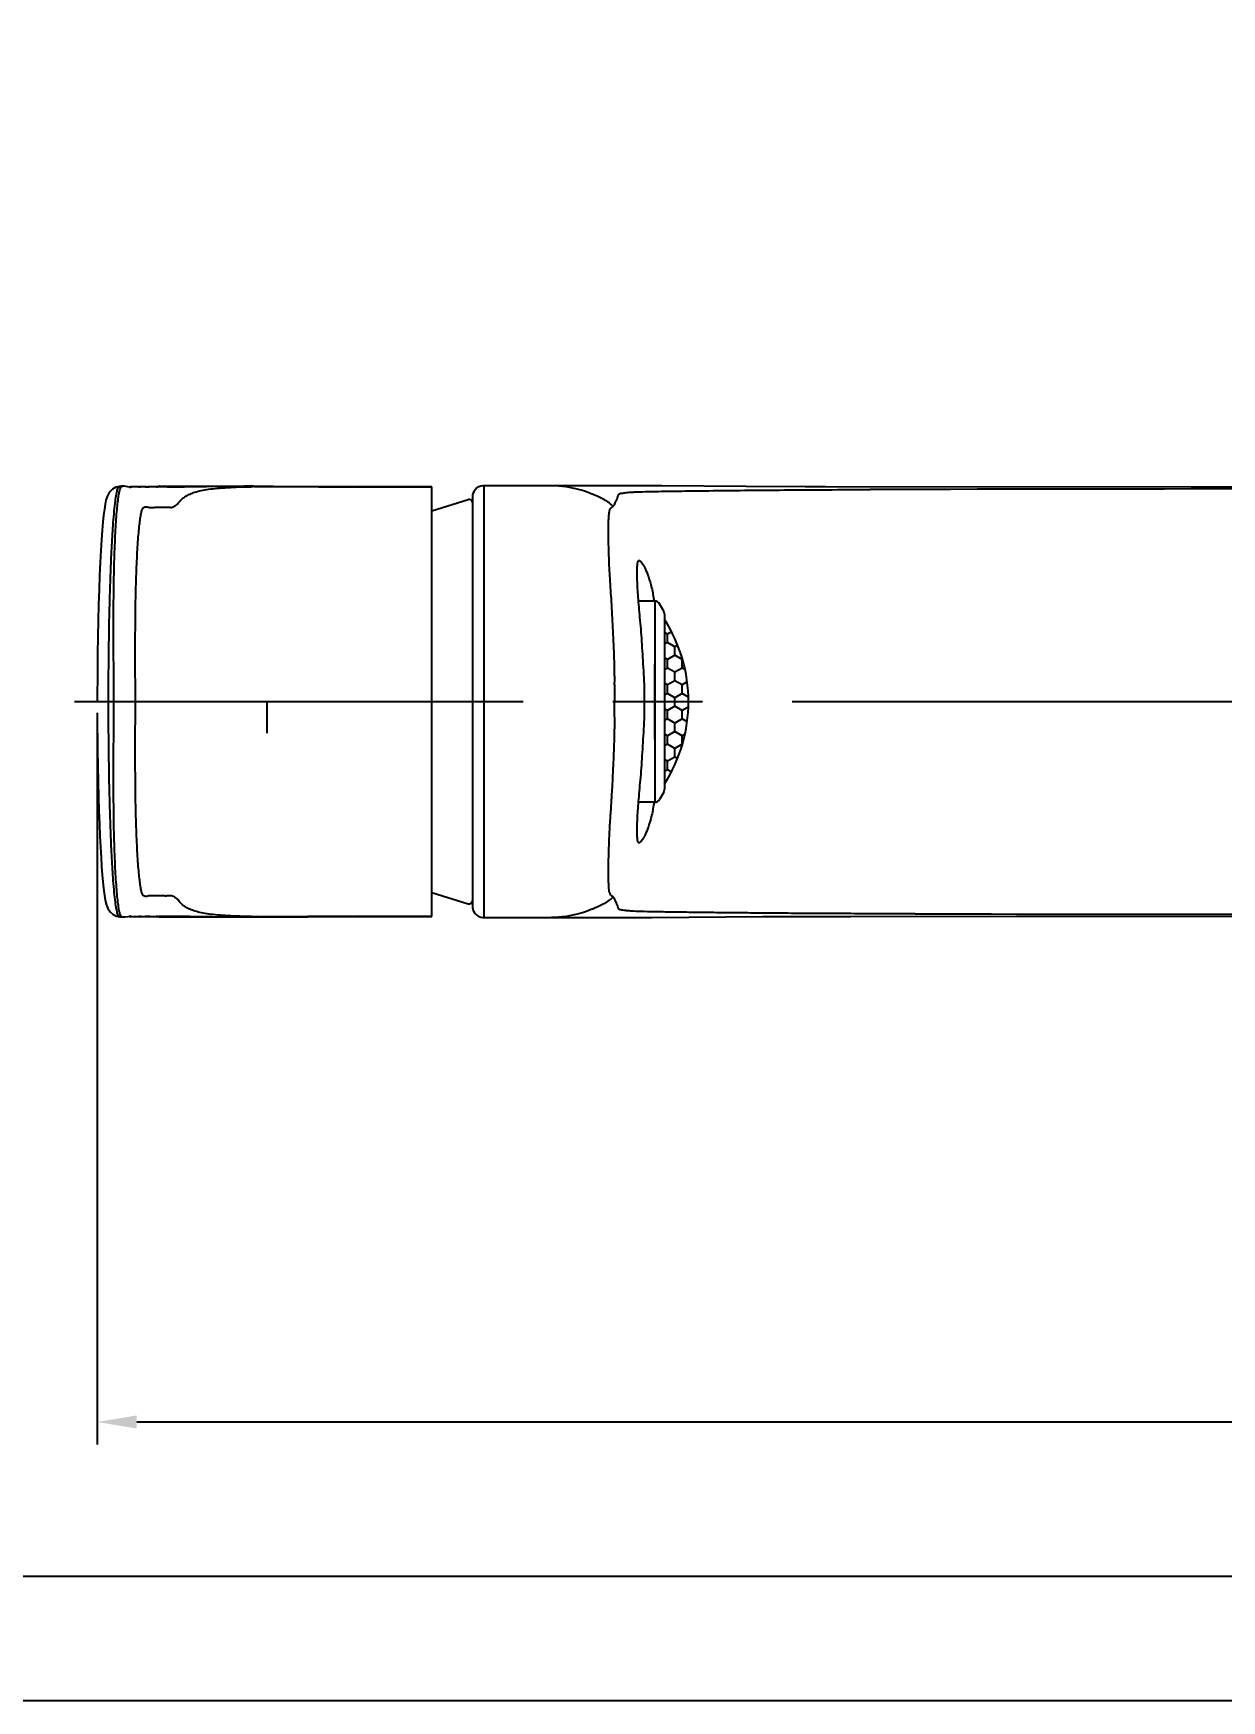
# Model space of a CAD drawing. Header units: millimetres. Extents: x 15117 to 15711, y 3069 to 3489.
# Drawn here: x 15272.9 to 15378.1, y 3069 to 3216.5 of the extents above; entities that cross this region are included whole.
import ezdxf

# ---------------------------------------------------------------- set-up
doc = ezdxf.new("R2010")
doc.units = ezdxf.units.MM
doc.header["$LTSCALE"] = 0.25
doc.linetypes.add('CENTER', pattern=[50.8, 31.75, -6.35, 6.35, -6.35])
doc.layers.get('0').update_dxf_attribs({"color": 2})
for name, color, linetype in [('02___PRT_ALL_AXES', 7, 'Continuous'), ('CL', 1, 'CENTER'), ('D', 2, 'Continuous'), ('DWG', 7, 'Continuous'), ('TXT', 4, 'Continuous')]:
    doc.layers.add(name, color=color, linetype=linetype)
doc.styles.add('GHS', font='romans.shx', dxfattribs={"height": 3.5, "bigfont": 'ghs.shx'})
doc.dimstyles.new('LEE', dxfattribs={"dimtxt": 3.5, "dimasz": 3.5, "dimexe": 2, "dimexo": 1, "dimgap": 1, "dimtad": 1, "dimdec": 4, "dimdsep": 46, "dimtxsty": 'GHS', "dimcen": 0, "dimclrd": 2, "dimclre": 2, "dimclrt": 2, "dimadec": 0, "dimazin": 0, "dimtfac": 1, "dimtdec": 4, "dimtmove": 0, "dimatfit": 3, "dimfxl": 0, "dimlwd": -1, "dimlwe": -1, "dimarcsym": 0})

# ---------------------------------------------------------------- blocks, each defined once
blk = doc.blocks.new('*D4')
at = {"layer": 'Defpoints', "color": 0}
for p in [(15278.56, 3157.37), (15556.77, 3132.37), (15556.77, 3093.63)]:
    blk.add_point(p, dxfattribs=at)
at = {"layer": 'DWG', "color": 2}
for p, q in [((15278.56, 3156.37), (15278.56, 3091.63)), ((15556.77, 3131.37), (15556.77, 3091.63)), ((15282.06, 3093.63), (15553.27, 3093.63))]:
    blk.add_line(p, q, dxfattribs=at)
for points in [[(15282.06, 3094.21), (15282.06, 3093.05), (15278.56, 3093.63)], [(15553.27, 3094.21), (15553.27, 3093.05), (15556.77, 3093.63)]]:
    blk.add_solid(points, dxfattribs=at)
at = {"layer": 'DWG', "color": 2, "insert": (15417.66, 3097.3), "char_height": 3.5, "attachment_point": 5, "style": 'GHS'}
blk.add_mtext('(278.2)', dxfattribs=at)

msp = doc.modelspace()

# ---------------------------------------------------------------- hatches: boundary and pattern name
at = {"layer": 'D', "ltscale": 0.6}
h = msp.add_hatch(dxfattribs=at)
h.set_pattern_fill('HONEY', color=256, scale=6, angle=90)
h.set_pattern_definition([(90, (15880.4644, -12116.03194), (-0.649519053, 1.125), [0.75, -1.5]), (210, (15880.4644, -12116.03194), (-0.649519053, -1.125), [0.75, -1.5]), (150, (15880.4644, -12116.03194), (-1.299038106, 3e-16), [-1.5, 0.75])])
h.paths.add_polyline_path([(15328.76938, 3164.63826), (15328.76938, 3157.36838), (15330.88938, 3157.36838, 0.142832607)])
h.paths.add_polyline_path([(15328.76938, 3157.36838), (15328.76938, 3150.09851, 0.142832607), (15330.88938, 3157.36838)])

# ---------------------------------------------------------------- linework, layer by layer
at = {"color": 7, "linetype": 'Continuous'}
for p, q in [((15280.87055, 3176.42059), (15280.68186, 3176.42059)), ((15280.68186, 3176.42059), (15280.69003, 3176.42051)), ((15281.3875, 3176.36511), (15281.4759, 3176.36963)), ((15281.49842, 3176.36024), (15281.43036, 3176.35651)), ((15281.4759, 3176.36963), (15281.5757, 3176.37193)), ((15281.59638, 3176.36611), (15281.49842, 3176.36024)), ((15281.66466, 3176.37208), (15281.51975, 3176.37101)), ((15281.5757, 3176.37193), (15281.62377, 3176.37212)), ((15281.81909, 3176.37208), (15281.62378, 3176.37208)), ((15281.90091, 3176.37148), (15281.81689, 3176.37186)), ((15281.89314, 3176.3717), (15281.81909, 3176.37209)), ((15281.90714, 3176.37154), (15281.89314, 3176.3717)), ((15282.20348, 3176.36783), (15281.90091, 3176.37148)), ((15281.92687, 3176.37128), (15281.90714, 3176.37154)), ((15281.94363, 3176.37103), (15281.92687, 3176.37128)), ((15282.04176, 3176.36943), (15281.94363, 3176.37103)), ((15282.23423, 3176.36764), (15282.15409, 3176.3681)), ((15282.20075, 3176.36786), (15282.29383, 3176.3682)), ((15282.85263, 3176.36773), (15282.20348, 3176.36783)), ((15282.29383, 3176.3682), (15282.29986, 3176.36822)), ((15282.29986, 3176.36822), (15282.38918, 3176.36833)), ((15282.36532, 3176.36772), (15282.29989, 3176.36757)), ((15282.4465, 3176.36803), (15282.36532, 3176.36772)), ((15282.51249, 3176.36836), (15282.44646, 3176.36804)), ((15282.46293, 3176.3681), (15282.4465, 3176.36803)), ((15282.56335, 3176.36834), (15282.46293, 3176.3681)), ((15282.58881, 3176.36836), (15282.56335, 3176.36834)), ((15282.64543, 3176.36831), (15282.58881, 3176.36836)), ((15282.85357, 3176.36762), (15282.64543, 3176.36831)), ((15282.78572, 3176.36783), (15282.81209, 3176.368)), ((15282.90534, 3176.36756), (15282.85357, 3176.36762)), ((15283.01671, 3176.37075), (15283.11796, 3176.37197)), ((15283.34481, 3176.37184), (15283.03813, 3176.36822)), ((15283.11796, 3176.37197), (15283.15462, 3176.3721)), ((15283.45477, 3176.37208), (15283.15462, 3176.37208)), ((15283.66659, 3176.37101), (15283.45487, 3176.37208)), ((15284.26176, 3176.36093), (15283.66659, 3176.37101)), ((15294.15381, 3176.41606), (15284.09652, 3176.4206)), ((15301.23769, 3176.37187), (15294.15381, 3176.41606)), ((15300.97068, 3176.37283), (15301.16929, 3176.3721)), ((15308.16938, 3176.36886), (15301.16929, 3176.3721)), ((15308.16938, 3138.36842), (15308.16938, 3176.36834)), ((15312.76938, 3176.47521), (15312.76938, 3138.26153)), ((15328.53976, 3176.47048), (15312.76938, 3176.47477)), ((15335.99222, 3176.4014), (15328.53976, 3176.47048)), ((15341.23273, 3176.37161), (15335.99222, 3176.4014)), ((15343.01214, 3176.3677), (15341.23273, 3176.37161)), ((15417.61627, 3176.33625), (15343.01214, 3176.3677)), ((15308.16938, 3174.24338), (15311.3799, 3175.24667)), ((15311.76938, 3175.4748), (15311.76938, 3139.13799)), ((15311.76938, 3174.96033), (15311.76938, 3169.16838)), ((15322.45317, 3175.68989), (15322.3523, 3175.73217)), ((15293.55917, 3157.36841), (15293.57055, 3154.57844)), ((15308.16938, 3140.49338), (15311.3799, 3139.4901)), ((15280.53133, 3138.32449), (15280.69005, 3138.31613)), ((15280.69003, 3138.31625), (15280.68188, 3138.31617)), ((15280.68188, 3138.31617), (15280.87057, 3138.31617)), ((15281.50672, 3138.36592), (15281.65995, 3138.36477)), ((15281.62377, 3138.36469), (15281.82612, 3138.36469)), ((15281.77934, 3138.36479), (15281.81905, 3138.36463)), ((15281.82611, 3138.36464), (15281.92424, 3138.36549)), ((15281.82612, 3138.36464), (15281.94335, 3138.36557)), ((15281.94335, 3138.36557), (15282.128, 3138.36838)), ((15282.128, 3138.36838), (15282.21182, 3138.36907)), ((15282.14734, 3138.36869), (15282.22142, 3138.36912)), ((15282.21182, 3138.36907), (15282.27341, 3138.3692)), ((15282.22142, 3138.36912), (15282.27342, 3138.3692)), ((15282.38921, 3138.36838), (15282.58917, 3138.36838)), ((15282.44089, 3138.36875), (15282.51314, 3138.36856)), ((15282.51314, 3138.36856), (15282.58209, 3138.36847)), ((15282.58209, 3138.36847), (15282.58911, 3138.36846)), ((15282.58911, 3138.36846), (15282.84806, 3138.36914)), ((15282.84806, 3138.36914), (15282.90282, 3138.36918)), ((15282.90282, 3138.36918), (15283.26803, 3138.36546)), ((15283.15463, 3138.36469), (15283.56018, 3138.36498)), ((15283.20253, 3138.36483), (15283.15463, 3138.36464)), ((15283.56018, 3138.36498), (15283.81976, 3138.36764)), ((15283.81976, 3138.36764), (15284.09981, 3138.37308)), ((15284.09653, 3138.31618), (15293.06268, 3138.31692)), ((15285.022, 3138.38205), (15285.25392, 3138.38236)), ((15285.10117, 3138.38223), (15285.23241, 3138.38236)), ((15293.06268, 3138.31692), (15300.18155, 3138.36046)), ((15301.17355, 3138.36467), (15301.12833, 3138.36451)), ((15301.36028, 3138.36529), (15301.23118, 3138.36487)), ((15301.68972, 3138.36625), (15301.36028, 3138.36529)), ((15312.76938, 3138.2615), (15318.76938, 3138.2615)), ((15316.1005, 3138.2615), (15327.64753, 3138.26345)), ((15322.45317, 3139.04687), (15322.3523, 3139.0046)), ((15327.64753, 3138.26345), (15337.43447, 3138.3469)), ((15337.43447, 3138.3469), (15345.22104, 3138.36963)), ((15345.22104, 3138.36963), (15394.88558, 3138.38459))]:
    msp.add_line(p, q, dxfattribs=at)
at = {"linetype": 'Continuous'}
msp.add_lwpolyline([(15117.46723, 3068.97362), (15711.46723, 3068.97362), (15711.46723, 3488.97362), (15117.46723, 3488.97362)], close=True, dxfattribs=at)
at = {"color": 7, "linetype": 'Continuous'}
for points in [[(15280.63744, 3176.41712), (15280.49943, 3176.4083), (15280.19914, 3176.33083), (15279.89771, 3176.16469), (15279.61857, 3175.88322), (15279.43182, 3175.53336), (15279.33125, 3175.20175), (15279.25525, 3174.83318), (15279.18609, 3174.39625), (15279.1202, 3173.88141), (15279.05464, 3173.25866), (15278.99064, 3172.52844), (15278.92858, 3171.68751), (15278.86921, 3170.73762), (15278.81324, 3169.68181), (15278.76144, 3168.52647), (15278.71449, 3167.28029), (15278.67301, 3165.95412), (15278.6375, 3164.56065), (15278.60837, 3163.11411), (15278.58592, 3161.62988), (15278.57028, 3160.12414), (15278.55917, 3157.36841)], [(15281.27177, 3176.38774), (15280.94811, 3176.41931), (15280.86795, 3176.42057)], [(15281.40102, 3176.35205), (15281.48273, 3176.34257), (15281.54502, 3176.33134), (15281.4676, 3176.3494), (15281.27177, 3176.38774)], [(15284.09549, 3176.4206), (15284.01672, 3176.41835), (15283.76469, 3176.38378), (15283.70732, 3176.37041)], [(15285.3036, 3176.35442), (15284.74084, 3176.35598), (15284.26176, 3176.36093)], [(15312.76938, 3176.47481), (15312.68002, 3176.47081), (15312.4979, 3176.43725), (15312.32559, 3176.37094), (15312.16815, 3176.27388), (15312.03141, 3176.14963), (15311.91997, 3176.00253), (15311.83735, 3175.83718), (15311.78621, 3175.65746), (15311.76938, 3175.4748)], [(15322.3523, 3175.73217), (15322.276, 3175.76356), (15322.17917, 3175.80246), (15322.06179, 3175.84812), (15321.92415, 3175.89949), (15321.76549, 3175.95581), (15321.58554, 3176.01596), (15321.3832, 3176.07892), (15321.15673, 3176.14367), (15320.90831, 3176.20788), (15320.63857, 3176.2697), (15320.35199, 3176.32653), (15320.05372, 3176.37606), (15319.74425, 3176.41709), (15319.42442, 3176.44824), (15319.1001, 3176.4678), (15318.76938, 3176.47467)], [(15278.57055, 3154.57844), (15278.5861, 3153.09263), (15278.60783, 3151.65388), (15278.63533, 3150.27215), (15278.66815, 3148.95622), (15278.7058, 3147.71371), (15278.74777, 3146.5509), (15278.79351, 3145.47237), (15278.84247, 3144.48166), (15278.89412, 3143.58133), (15278.94793, 3142.77185), (15279.0034, 3142.05227), (15279.06016, 3141.42108), (15279.11774, 3140.87668), (15279.17646, 3140.40942), (15279.23557, 3140.01786), (15279.30007, 3139.67189), (15279.37981, 3139.35552), (15279.49374, 3139.06167), (15279.69517, 3138.75759), (15279.97402, 3138.51984), (15280.25662, 3138.38548), (15280.53133, 3138.32449)], [(15280.86884, 3138.31618), (15281.00195, 3138.31978), (15281.29493, 3138.35284)], [(15281.29493, 3138.35284), (15281.47315, 3138.38862), (15281.53907, 3138.40404)], [(15283.70621, 3138.36648), (15283.75001, 3138.35621), (15284.00593, 3138.31898), (15284.09396, 3138.31613)], [(15284.09981, 3138.37308), (15284.48796, 3138.37868), (15285.022, 3138.38205)], [(15300.18155, 3138.36046), (15303.12028, 3138.36759), (15308.16938, 3138.36826)], [(15311.76938, 3139.13799), (15311.83735, 3138.89916), (15311.91997, 3138.7338), (15312.03141, 3138.5867), (15312.16815, 3138.46246), (15312.32559, 3138.3654), (15312.4979, 3138.29909), (15312.68002, 3138.26553), (15312.76938, 3138.26153)], [(15322.3523, 3139.0046), (15322.276, 3138.97321), (15322.17917, 3138.93431), (15322.06179, 3138.88865), (15321.92415, 3138.83727), (15321.76549, 3138.78096), (15321.58554, 3138.72081), (15321.3832, 3138.65784), (15321.15673, 3138.5931), (15320.90831, 3138.52889), (15320.63857, 3138.46706), (15320.35199, 3138.41024), (15320.05372, 3138.3607), (15319.74425, 3138.31968), (15319.42442, 3138.28853), (15319.1001, 3138.26897), (15318.76938, 3138.26209)]]:
    msp.add_lwpolyline(points, dxfattribs=at)
for centre, radius, start, end in [((15281.82298, 3172.07467), 4.29742, 90.0812295, 93.0225573), ((15282.28181, 3191.46793), 15.10037, 269.8194571, 269.9693735), ((15282.90841, 3190.43343), 14.06587, 269.9874604, 270.2542493), ((15282.92042, 3187.13132), 10.76375, 270.2683419, 270.6265948), ((15283.44739, 3154.52523), 21.84685, 90.0018796, 90.2690398), ((15293.78298, 3085.07442), 91.32618, 90.8410681, 91.0079634), ((15311.46938, 3174.96033), 0.3, 0, 107.3540246), ((15319.46027, 3168.00254), 8.25333, 68.3171804, 69.0040137), ((15390.87559, -12966.41351), 16142.60468, 89.886797624, 90.155837548), ((15461.06759, 3157.48784), 136.7174, 179.423315, 180.0500867), ((15311.46938, 3139.77644), 0.3, 252.6459754, 360), ((15280.69483, 3138.70796), 0.39094, 269.2970805, 273.4993871), ((15281.61976, 3142.26864), 3.90397, 266.6084812, 270.0589642), ((15281.25243, 3134.4919), 3.89256, 86.400024, 87.3643518), ((15281.81293, 3142.33137), 3.96672, 268.4615908, 269.5148713), ((15282.42335, 3189.73996), 51.37153, 269.7445936, 269.9619238), ((15282.23016, 3091.16204), 47.20719, 89.7442303, 89.9471812), ((15283.45192, 3159.48372), 21.11906, 269.5011018, 269.7269349), ((15283.44333, 3157.88913), 19.52445, 269.7298665, 270.006196), ((15283.44135, 3160.48322), 22.11854, 270.0123823, 270.8299639), ((15283.44437, 3160.73625), 22.3715, 270.8128236, 271.1106082), ((15293.88646, 3236.32992), 97.99453, 269.0284787, 269.2795334), ((15304.4771, 2292.22742), 846.14482, 90.22684577, 90.41682572), ((15304.39841, 2245.71581), 892.65469, 90.20989328, 90.38998974), ((15319.46027, 3146.73423), 8.25333, 290.9959863, 291.6828196), ((15391.70162, 19313.59686), 16175.05001, 269.85568294, 270.110049302)]:
    msp.add_arc(centre, radius, start, end, dxfattribs=at)
for points, knots in [([(15279.55917, 3157.36839), (15279.55938, 3158.74473), (15279.57356, 3161.43154), (15279.62784, 3164.72886), (15279.69376, 3167.22077), (15279.75161, 3168.92727), (15279.81807, 3170.49529), (15279.89228, 3171.90603), (15279.9733, 3173.14234), (15280.06004, 3174.19062), (15280.15133, 3175.03794), (15280.23374, 3175.61262), (15280.30592, 3175.9609), (15280.35476, 3176.1386), (15280.40406, 3176.26379), (15280.45805, 3176.34356), (15280.51672, 3176.3846), (15280.59042, 3176.40825), (15280.6455, 3176.41786), (15280.68189, 3176.41912)], [0, 0, 0, 0, 0.21423045, 0.418205415, 0.513291059, 0.602234477, 0.683976215, 0.757572782, 0.822117484, 0.87681809, 0.921281343, 0.954765211, 0.967122675, 0.976623324, 0.983417536, 0.98800756, 0.991376452, 0.994332293, 1, 1, 1, 1]), ([(15280.62555, 3176.30612), (15280.62181, 3176.30119), (15280.60567, 3176.27858), (15280.59213, 3176.25417), (15280.58273, 3176.23473)], [0, 0, 0, 0, 0.222548591, 1, 1, 1, 1]), ([(15280.86795, 3176.42075), (15280.82644, 3176.42041), (15280.76155, 3176.40718), (15280.67907, 3176.36469), (15280.64232, 3176.32825), (15280.62555, 3176.30612)], [0, 0, 0, 0, 0.450499681, 0.69864049, 1, 1, 1, 1]), ([(15281.94449, 3157.36837), (15281.94507, 3157.63655), (15281.94019, 3158.16704), (15281.93104, 3159.21289), (15281.92369, 3160.49498), (15281.92257, 3162.00481), (15281.92789, 3163.47165), (15281.94018, 3164.88348), (15281.95949, 3166.6263), (15281.999, 3168.26439), (15282.06157, 3169.78747), (15282.1143, 3170.78948), (15282.17345, 3171.68542), (15282.23816, 3172.4676), (15282.3077, 3173.13027), (15282.38103, 3173.66944), (15282.44693, 3174.03846), (15282.50482, 3174.26516), (15282.55228, 3174.40154), (15282.61639, 3174.51317), (15282.71145, 3174.5785), (15282.79654, 3174.60652), (15282.90721, 3174.6118), (15283.04047, 3174.58169), (15283.19893, 3174.5454), (15283.36153, 3174.54237), (15283.52207, 3174.55375), (15283.68306, 3174.56432), (15283.898, 3174.56625), (15284.16604, 3174.56279), (15284.43369, 3174.56582), (15284.64702, 3174.56638), (15284.77995, 3174.56436), (15284.88641, 3174.56417), (15284.9657, 3174.56626), (15285.043, 3174.56258), (15285.16391, 3174.54873), (15285.30662, 3174.60866), (15285.46362, 3174.70101), (15285.58164, 3174.79138), (15285.67939, 3174.87936), (15285.75756, 3174.95414), (15285.8329, 3175.04004), (15285.9041, 3175.14003), (15285.99401, 3175.24141), (15286.15025, 3175.38333), (15286.39997, 3175.5577), (15286.76983, 3175.74844), (15287.22993, 3175.91905), (15287.78823, 3176.06033), (15288.45174, 3176.17273), (15289.22606, 3176.25836), (15290.47934, 3176.34629), (15291.47621, 3176.37412), (15292.17643, 3176.38646)], [0, 0, 0, 0, 0.029516393, 0.058386018, 0.115110388, 0.170622327, 0.224556191, 0.276549937, 0.326012167, 0.416381999, 0.456872957, 0.493779033, 0.526812416, 0.555690052, 0.580154557, 0.600137735, 0.615563852, 0.621394893, 0.625843089, 0.631492841, 0.635153045, 0.638274582, 0.641242688, 0.647225303, 0.653215801, 0.659108541, 0.665020954, 0.670942284, 0.676856566, 0.688671433, 0.700445504, 0.706313739, 0.712150171, 0.715076094, 0.71803241, 0.720871786, 0.723602475, 0.731314729, 0.737092985, 0.743809114, 0.747580627, 0.751574688, 0.755706746, 0.760132713, 0.765073809, 0.77058549, 0.783331105, 0.798458352, 0.816274349, 0.837215266, 0.861748686, 0.890285327, 0.922922329, 1, 1, 1, 1]), ([(15283.80573, 3176.36941), (15283.85454, 3176.37778), (15283.94924, 3176.40226), (15284.04693, 3176.42104), (15284.0955, 3176.41958)], [0, 0, 0, 0, 0.504747353, 1, 1, 1, 1]), ([(15292.3837, 3176.4206), (15291.64491, 3176.4206), (15290.26105, 3176.41533), (15288.33362, 3176.3892), (15286.71246, 3176.36139), (15285.73611, 3176.35466), (15285.30352, 3176.35442)], [0, 0, 0, 0, 0.313020168, 0.586328028, 0.816712985, 1, 1, 1, 1]), ([(15292.44242, 3176.39075), (15293.77665, 3176.41037), (15296.61967, 3176.40014), (15299.46228, 3176.37855), (15300.97068, 3176.37283)], [0, 0, 0, 0, 0.469389398, 1, 1, 1, 1]), ([(15301.23771, 3176.37187), (15302.50176, 3176.36762), (15304.81233, 3176.36905), (15307.12288, 3176.36869), (15308.16938, 3176.36852)], [0, 0, 0, 0, 0.4993393462, 0.9127369378, 0.9127369378, 0.9127369378, 0.9127369378]), ([(15280.54256, 3176.13238), (15280.5074, 3176.024), (15280.45139, 3175.75148), (15280.37832, 3175.27221), (15280.30808, 3174.65254), (15280.24155, 3173.9001), (15280.18015, 3173.01876), (15280.10206, 3171.60681), (15280.02533, 3169.57863), (15279.97992, 3166.875), (15279.9698, 3163.8754), (15279.98079, 3160.67327), (15280.00253, 3158.48157), (15280.01107, 3157.36838)], [0, 0, 0, 0, 0.018189881, 0.044256786, 0.077441581, 0.117700624, 0.16484596, 0.218466742, 0.343442097, 0.488820599, 0.65010669, 0.822288278, 1, 1, 1, 1]), ([(15280.58273, 3176.23473), (15280.57921, 3176.22744), (15280.56395, 3176.19409), (15280.55138, 3176.15955), (15280.54256, 3176.13238)], [0, 0, 0, 0, 0.220871976, 1, 1, 1, 1]), ([(15324.23554, 3174.65337), (15323.99476, 3174.86925), (15323.44068, 3175.25647), (15322.83219, 3175.54362), (15322.50961, 3175.67189)], [0, 0, 0, 0, 0.482281644, 1, 1, 1, 1]), ([(15324.23554, 3174.65337), (15324.27846, 3174.69064), (15324.34204, 3174.79056), (15324.40627, 3174.93701), (15324.46695, 3175.0639), (15324.51858, 3175.16614), (15324.55717, 3175.25587), (15324.58647, 3175.33576), (15324.61116, 3175.40543), (15324.63208, 3175.46716), (15324.64448, 3175.51506), (15324.65327, 3175.54779), (15324.65778, 3175.56893), (15324.67269, 3175.58763), (15324.67755, 3175.61612), (15324.68762, 3175.64975), (15324.69907, 3175.69111), (15324.73348, 3175.73993), (15324.81068, 3175.77588), (15324.92391, 3175.80433), (15325.07817, 3175.83211), (15325.27207, 3175.85724), (15325.50608, 3175.88021), (15325.78007, 3175.90098), (15326.22391, 3175.92777), (15326.87533, 3175.95002), (15327.76979, 3175.96569), (15328.81013, 3175.98317), (15330.46663, 3176.00744), (15332.83496, 3176.03843), (15335.98026, 3176.06775), (15338.82681, 3176.09196), (15341.24396, 3176.11262), (15343.77333, 3176.12456), (15345.68657, 3176.12871), (15346.96972, 3176.13145)], [0, 0, 0, 0, 0.007270175, 0.014733291, 0.02056366, 0.025234716, 0.029385466, 0.033046069, 0.0361169, 0.038840513, 0.041381898, 0.042432894, 0.04319084, 0.04410948, 0.04540443, 0.046806841, 0.048622551, 0.050867002, 0.05418374, 0.059196785, 0.065862814, 0.074187487, 0.084210222, 0.095930345, 0.109332669, 0.141079329, 0.179287483, 0.223757275, 0.274162847, 0.391184682, 0.526702527, 0.676478663, 0.755286263, 0.835878873, 1, 1, 1, 1]), ([(15324.35712, 3158.86389), (15324.35678, 3159.08368), (15324.35949, 3159.52129), (15324.35318, 3160.17427), (15324.33482, 3160.81997), (15324.30706, 3161.66466), (15324.26509, 3162.69787), (15324.18972, 3164.27962), (15324.0907, 3166.1316), (15323.94283, 3168.18489), (15323.86593, 3169.74955), (15323.82998, 3170.87161), (15323.81608, 3171.60285), (15323.81023, 3172.2527), (15323.80997, 3172.81748), (15323.81785, 3173.29309), (15323.83416, 3173.67362), (15323.85549, 3173.95357), (15323.8793, 3174.1409), (15323.90943, 3174.25862), (15323.94736, 3174.35585), (15323.99001, 3174.44534), (15324.04451, 3174.52379), (15324.09773, 3174.57213), (15324.16241, 3174.60903), (15324.21018, 3174.63155), (15324.23555, 3174.65346)], [0, 0, 0, 0, 0.041358004, 0.082344474, 0.122866674, 0.162903183, 0.241374355, 0.317440431, 0.460876292, 0.590338014, 0.704791339, 0.755619219, 0.801576209, 0.842408311, 0.877903981, 0.907847537, 0.931908856, 0.949557212, 0.96067805, 0.96738975, 0.972355675, 0.98030118, 0.98599301, 0.990218153, 0.993691066, 1, 1, 1, 1]), ([(15280.68189, 3138.31723), (15280.64545, 3138.31843), (15280.59019, 3138.32857), (15280.51699, 3138.35354), (15280.45821, 3138.39363), (15280.40391, 3138.47252), (15280.35463, 3138.5973), (15280.30606, 3138.77523), (15280.23411, 3139.12401), (15280.15142, 3139.69882), (15280.05998, 3140.54607), (15279.97331, 3141.59424), (15279.89229, 3142.83056), (15279.81809, 3144.2413), (15279.75163, 3145.80932), (15279.69376, 3147.51584), (15279.62784, 3150.00778), (15279.57354, 3153.30516), (15279.55939, 3155.99202), (15279.55917, 3157.36839)], [0, 0, 0, 0, 0.005675903, 0.008644582, 0.011999297, 0.016542216, 0.023297878, 0.032819815, 0.045218162, 0.078711973, 0.123153642, 0.177858011, 0.242404743, 0.316001024, 0.397745093, 0.486691063, 0.581779455, 0.785761168, 1, 1, 1, 1]), ([(15280.01107, 3157.36839), (15280.01117, 3156.79399), (15279.99758, 3155.64993), (15279.97749, 3153.39949), (15279.97057, 3151.19566), (15279.97799, 3149.05681), (15279.98947, 3147.10001), (15280.02603, 3145.25896), (15280.08703, 3143.54931), (15280.13927, 3142.43096), (15280.19824, 3141.43561), (15280.26315, 3140.57179), (15280.33258, 3139.8462), (15280.40673, 3139.26279), (15280.47256, 3138.86855), (15280.53128, 3138.63234), (15280.56262, 3138.54287), (15280.57973, 3138.5068)], [0, 0, 0, 0, 0.091188156, 0.181630707, 0.357283466, 0.441050753, 0.521183585, 0.667938635, 0.733358146, 0.792765223, 0.845671771, 0.891644415, 0.930283636, 0.961366702, 0.985012621, 0.993662115, 1, 1, 1, 1]), ([(15292.22492, 3138.34947), (15291.52138, 3138.36147), (15290.5195, 3138.38876), (15289.25967, 3138.47537), (15288.48061, 3138.56018), (15287.81237, 3138.67184), (15287.24924, 3138.81102), (15286.78532, 3138.98162), (15286.41176, 3139.17115), (15286.15997, 3139.34634), (15286.00127, 3139.48787), (15285.9095, 3139.58923), (15285.83796, 3139.68998), (15285.763, 3139.77702), (15285.68477, 3139.85243), (15285.58657, 3139.94112), (15285.46847, 3140.03265), (15285.31041, 3140.12604), (15285.16722, 3140.18752), (15285.04533, 3140.1747), (15284.96806, 3140.17053), (15284.88875, 3140.17257), (15284.78222, 3140.17272), (15284.64918, 3140.17025), (15284.48931, 3140.17114), (15284.32892, 3140.17206), (15284.11446, 3140.17369), (15283.89971, 3140.16992), (15283.68465, 3140.17261), (15283.52355, 3140.18297), (15283.36291, 3140.19427), (15283.20021, 3140.19154), (15283.04159, 3140.1554), (15282.90831, 3140.12505), (15282.79759, 3140.13007), (15282.7125, 3140.15777), (15282.61749, 3140.22245), (15282.55309, 3140.33327), (15282.5057, 3140.46889), (15282.44754, 3140.69469), (15282.38171, 3141.06294), (15282.3083, 3141.60148), (15282.23876, 3142.26367), (15282.17395, 3143.04541), (15282.11469, 3143.94113), (15282.06182, 3144.94321), (15281.99918, 3146.46675), (15281.95956, 3148.10527), (15281.94022, 3149.84878), (15281.92355, 3151.76596), (15281.92146, 3153.74943), (15281.93171, 3155.79098), (15281.94468, 3156.83751), (15281.94449, 3157.36837)], [0, 0, 0, 0, 0.077304602, 0.110070394, 0.138713283, 0.163366363, 0.184454295, 0.202345101, 0.217552735, 0.230357594, 0.235910182, 0.240886251, 0.245339001, 0.249474871, 0.253484323, 0.257266895, 0.26402013, 0.269805055, 0.277595899, 0.280328653, 0.283158551, 0.286108052, 0.289035651, 0.294863952, 0.300725664, 0.306598632, 0.312485522, 0.324286377, 0.330194291, 0.336108736, 0.342014397, 0.347900285, 0.353883282, 0.359860261, 0.362824375, 0.36593893, 0.369583665, 0.375190218, 0.379611717, 0.385400825, 0.400762733, 0.420691286, 0.4451026, 0.473904634, 0.506864903, 0.543721219, 0.584146596, 0.674384717, 0.723771607, 0.775706052, 0.885019901, 0.941678067, 1, 1, 1, 1]), ([(15323.92032, 3140.45525), (15323.90582, 3140.49676), (15323.86987, 3140.61932), (15323.84191, 3140.8879), (15323.82404, 3141.30438), (15323.81056, 3141.87795), (15323.80924, 3142.59576), (15323.82024, 3143.45015), (15323.84709, 3144.43262), (15323.8906, 3145.53095), (15323.95896, 3146.73321), (15324.04969, 3148.03124), (15324.13349, 3149.42085), (15324.21151, 3150.89394), (15324.28364, 3152.43885), (15324.33297, 3153.76607), (15324.35994, 3154.85524), (15324.36084, 3155.68846), (15324.35075, 3156.52725), (15324.35022, 3157.0879), (15324.35027, 3157.36833)], [0, 0, 0, 0, 0.007788502, 0.022550904, 0.047640201, 0.081697548, 0.124150529, 0.174801948, 0.233055812, 0.298254419, 0.369514118, 0.446368441, 0.528757522, 0.616124886, 0.707688615, 0.802731104, 0.851398963, 0.900682303, 0.950323303, 1, 1, 1, 1]), ([(15324.23554, 3140.0834), (15323.99476, 3139.86751), (15323.44068, 3139.4803), (15322.83219, 3139.19315), (15322.50961, 3139.06488)], [0, 0, 0, 0, 0.482281644, 1, 1, 1, 1]), ([(15324.66682, 3139.15509), (15324.65799, 3139.16837), (15324.64642, 3139.21654), (15324.62343, 3139.29865), (15324.58305, 3139.41103), (15324.53104, 3139.54823), (15324.46249, 3139.68008), (15324.40059, 3139.8137), (15324.35485, 3139.91594), (15324.30727, 3139.99917), (15324.26694, 3140.05522), (15324.21938, 3140.0992), (15324.16428, 3140.12806), (15324.10416, 3140.15866), (15324.03964, 3140.21577), (15323.97498, 3140.31708), (15323.9386, 3140.40287), (15323.92031, 3140.45524)], [0, 0, 0, 0, 0.031185136, 0.094451072, 0.168300955, 0.264029246, 0.381338464, 0.458455784, 0.552113191, 0.600167123, 0.645744389, 0.686748248, 0.725369188, 0.766937277, 0.81842333, 0.891518153, 1, 1, 1, 1]), ([(15280.57973, 3138.5068), (15280.5959, 3138.4727), (15280.62908, 3138.41654), (15280.71277, 3138.34966), (15280.77905, 3138.3254), (15280.82091, 3138.31954)], [0, 0, 0, 0, 0.356222885, 0.601047404, 1, 1, 1, 1]), ([(15284.09396, 3138.31759), (15284.06994, 3138.31691), (15284.00878, 3138.32091), (15283.91368, 3138.345), (15283.84164, 3138.36141), (15283.80516, 3138.36756)], [0, 0, 0, 0, 0.245489723, 0.622136972, 1, 1, 1, 1]), ([(15283.87799, 3138.36895), (15283.9408, 3138.37017), (15284.34845, 3138.37926), (15284.75623, 3138.38165), (15285.10117, 3138.38223)], [0, 0, 0, 0, 0.154064262, 1, 1, 1, 1]), ([(15285.25424, 3138.38236), (15285.68517, 3138.38236), (15286.66067, 3138.3761), (15288.28729, 3138.34837), (15290.23293, 3138.32156), (15291.63419, 3138.31615), (15292.38407, 3138.31617)], [0, 0, 0, 0, 0.181311175, 0.410434461, 0.684490041, 1, 1, 1, 1]), ([(15292.41638, 3138.31617), (15292.87678, 3138.31624), (15294.84518, 3138.32112), (15296.81351, 3138.33908), (15298.32146, 3138.34985)], [0, 0, 0, 0, 0.233896793, 1, 1, 1, 1]), ([(15298.32251, 3138.34983), (15297.32997, 3138.34361), (15295.4406, 3138.33061), (15293.55107, 3138.33183), (15292.65426, 3138.34313)], [0, 0, 0, 0, 0.525317903, 1, 1, 1, 1]), ([(15308.16938, 3138.36823), (15307.19874, 3138.36806), (15305.03886, 3138.36765), (15302.87896, 3138.36935), (15301.68972, 3138.36625)], [0.0927260001, 0.0927260001, 0.0927260001, 0.0927260001, 0.500448991, 1, 1, 1, 1]), ([(15324.70445, 3139.03127), (15324.69837, 3139.0406), (15324.69448, 3139.0619), (15324.68567, 3139.09568), (15324.67671, 3139.12622), (15324.67126, 3139.14836), (15324.66679, 3139.15508)], [0, 0, 0, 0, 0.257862993, 0.484517144, 0.813246147, 1, 1, 1, 1]), ([(15350.95982, 3138.59921), (15350.15966, 3138.60164), (15348.55934, 3138.60645), (15346.1618, 3138.60347), (15343.77911, 3138.61394), (15341.43202, 3138.622), (15339.14785, 3138.64232), (15336.95351, 3138.6609), (15334.87532, 3138.67928), (15332.93832, 3138.69856), (15331.16594, 3138.72006), (15329.57963, 3138.74224), (15328.19806, 3138.76408), (15327.03671, 3138.78283), (15326.21218, 3138.80846), (15325.67176, 3138.84309), (15325.35729, 3138.86996), (15325.10506, 3138.89972), (15324.91385, 3138.93401), (15324.78434, 3138.96993), (15324.71916, 3139.00865), (15324.70444, 3139.03126)], [0, 0, 0, 0, 0.091316665, 0.182633304, 0.273613304, 0.363237861, 0.450490232, 0.534298286, 0.613671308, 0.687667289, 0.755365307, 0.815954708, 0.868719384, 0.913051703, 0.948513329, 0.962841006, 0.974852397, 0.984517454, 0.991849443, 0.996920766, 1, 1, 1, 1])]:
    msp.add_open_spline(points, degree=3, knots=knots, dxfattribs=at)
for points in [[(15282.81209, 3176.368), (15282.8803, 3176.36852), (15282.9485, 3176.36968), (15283.01671, 3176.37075)], [(15280.82091, 3138.31954), (15280.83677, 3138.31732), (15280.85282, 3138.31626), (15280.86884, 3138.31618)], [(15281.49685, 3138.37677), (15281.56667, 3138.37248), (15281.63651, 3138.36796), (15281.70643, 3138.36608)], [(15283.15463, 3138.36464), (15283.03483, 3138.36474), (15282.91506, 3138.36816), (15282.79527, 3138.36889)]]:
    msp.add_open_spline(points, degree=3, dxfattribs=at)
at = {"layer": '02___PRT_ALL_AXES', "color": 7, "linetype": 'Continuous'}
for points, knots in [([(15327.01169, 3157.36838), (15327.01169, 3157.77707), (15326.99933, 3158.59054), (15326.94917, 3159.80005), (15326.87126, 3160.98463), (15326.80157, 3162.13496), (15326.73523, 3163.23991), (15326.64731, 3164.28715), (15326.55642, 3165.26766), (15326.47742, 3166.17309), (15326.41532, 3166.99469), (15326.37159, 3167.72416), (15326.34651, 3168.35417), (15326.34185, 3168.87848), (15326.35419, 3169.24662), (15326.37207, 3169.48418), (15326.38764, 3169.61899), (15326.40743, 3169.72501), (15326.43262, 3169.80206), (15326.46562, 3169.85489), (15326.49976, 3169.86835), (15326.51459, 3169.86833)], [0, 0, 0, 0, 0.097521828, 0.194105591, 0.288831517, 0.380791292, 0.469107442, 0.552960841, 0.63154933, 0.704083772, 0.769836034, 0.828152786, 0.878458193, 0.920274623, 0.953240863, 0.966320092, 0.977106777, 0.985626976, 0.991976414, 0.996462482, 1, 1, 1, 1]), ([(15326.51459, 3169.86833), (15326.54412, 3169.86831), (15326.61706, 3169.8244), (15326.7155, 3169.71509), (15326.83697, 3169.53995), (15327.03728, 3169.18449), (15327.30152, 3168.57756), (15327.59413, 3167.66198), (15327.76061, 3166.86047), (15327.82434, 3166.36997), (15327.83605, 3166.26838)], [0, 0, 0, 0, 0.0108056162, 0.0287374056, 0.0545494408, 0.0882223635, 0.1781023354, 0.2959879214, 0.4394672128, 0.4768638773, 0.4768638773, 0.4768638773, 0.4768638773]), ([(15327.90358, 3161.98127), (15327.90109, 3161.22718), (15327.89128, 3159.68897), (15327.88672, 3157.36659), (15327.8913, 3155.04426), (15327.9011, 3153.50612), (15327.90359, 3152.7521)], [0, 0, 0, 0, 0.245120754, 0.500011867, 0.754899812, 1, 1, 1, 1]), ([(15326.51461, 3144.86843), (15326.49964, 3144.86838), (15326.46521, 3144.88153), (15326.43216, 3144.93455), (15326.4077, 3145.01166), (15326.37885, 3145.17169), (15326.35584, 3145.44467), (15326.34133, 3145.85788), (15326.34694, 3146.38213), (15326.37146, 3147.01209), (15326.41531, 3147.74152), (15326.47741, 3148.56309), (15326.55636, 3149.46854), (15326.6472, 3150.44908), (15326.73542, 3151.49635), (15326.80153, 3152.60139), (15326.87135, 3153.7518), (15326.94913, 3154.93649), (15326.99933, 3156.14611), (15327.01169, 3156.95966), (15327.01169, 3157.36838)], [0, 0, 0, 0, 0.003572819, 0.008054115, 0.014385427, 0.02289167, 0.046751193, 0.079708579, 0.12152103, 0.171820486, 0.230131663, 0.295881502, 0.368415407, 0.447004517, 0.530861198, 0.619181767, 0.711147165, 0.805879843, 0.90247093, 1, 1, 1, 1]), ([(15327.83636, 3148.46838), (15327.8245, 3148.36639), (15327.76014, 3147.87581), (15327.59409, 3147.07404), (15327.30147, 3146.15889), (15327.03729, 3145.55227), (15326.83706, 3145.19688), (15326.71566, 3145.02192), (15326.61741, 3144.91218), (15326.54429, 3144.86853), (15326.51461, 3144.86843)], [0.5229553055, 0.5229553055, 0.5229553055, 0.5229553055, 0.560532125, 0.7039895646, 0.8218593169, 0.9117361097, 0.9454088945, 0.9712217148, 0.9891373129, 1, 1, 1, 1])]:
    msp.add_open_spline(points, degree=3, knots=knots, dxfattribs=at)
at = {"layer": 'CL', "ltscale": 5}
msp.add_line((15276.55917, 3157.36838), (15608.76938, 3157.36838), dxfattribs=at)
at = {"layer": 'D', "color": 0}
msp.add_line((15311.76938, 3174.96033), (15311.76938, 3170.86838), dxfattribs=at)
at = {"layer": 'D', "ltscale": 0.6}
msp.add_line((15327.90336, 3166.26838), (15327.90336, 3148.46838), dxfattribs=at)
at = {"layer": 'DWG'}
for p, q in [((15327.90336, 3166.26838), (15326.4714, 3166.26838)), ((15328.7024, 3165.38441), (15328.33637, 3166.01838)), ((15328.76938, 3165.13441), (15328.76938, 3149.60236)), ((15327.90336, 3148.46838), (15326.47143, 3148.46838)), ((15328.7024, 3149.35236), (15328.33637, 3148.71838))]:
    msp.add_line(p, q, dxfattribs=at)
for centre, radius, start, end in [((15327.90336, 3165.76838), 0.5, 30, 90), ((15328.26938, 3165.13441), 0.5, 0, 30), ((15317.36452, 3157.36838), 13.52487, 0, 32.5148986), ((15317.36452, 3157.36838), 13.52487, 327.4851014, 0), ((15327.90336, 3148.96838), 0.5, 270, 330), ((15328.26938, 3149.60236), 0.5, 330, 0)]:
    msp.add_arc(centre, radius, start, end, dxfattribs=at)
at = {"layer": 'TXT', "color": 4, "linetype": 'Continuous'}
msp.add_line((15697.46723, 3079.97362), (15143.46723, 3079.97362), dxfattribs=at)

# ---------------------------------------------------------------- dimensions: what is measured, and where the dimension line sits
at = {"layer": 'DWG'}
dim = msp.add_linear_dim(base=(15556.76938, 3093.6284), p1=(15278.55917, 3157.36841), p2=(15556.76938, 3132.3681), text='(278.2)', dimstyle='LEE', dxfattribs=at)
dim.commit()
dim.dimension.update_dxf_attribs({"geometry": '*D4', "text_midpoint": (15417.66428, 3097.29507)})

doc.saveas('drawing.dxf')
